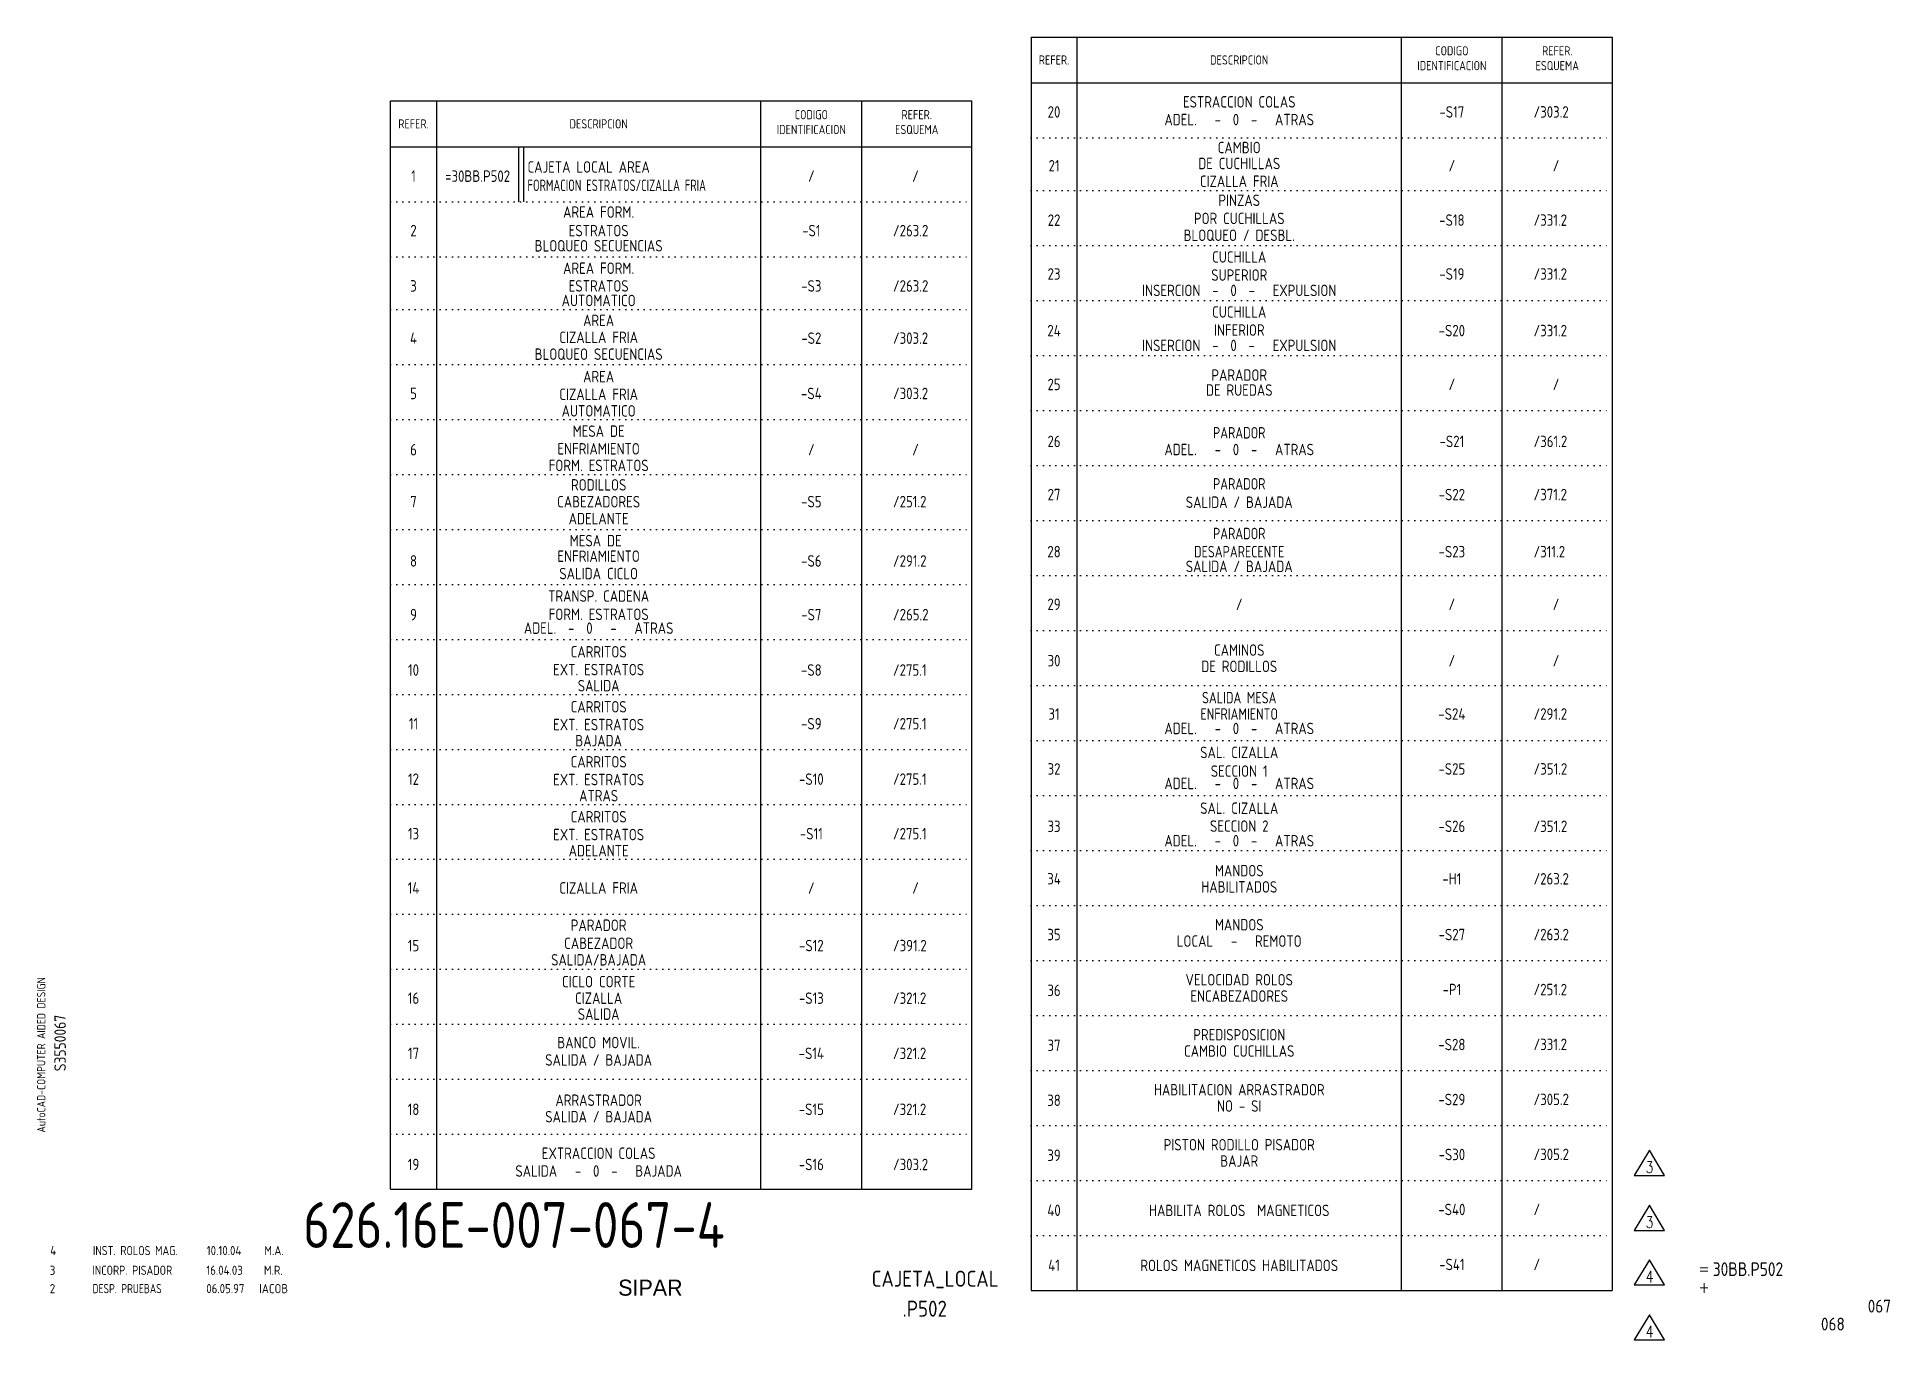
# Model space of a CAD drawing. Extents: x 10 to 414, y 4 to 288.
import ezdxf
from ezdxf.enums import TextEntityAlignment as Align

# ---------------------------------------------------------------- set-up
doc = ezdxf.new("R2010")
doc.units = 0
doc.header["$LTSCALE"] = 5
doc.header["$MEASUREMENT"] = 0
doc.linetypes.add('DOT', pattern=[0.25, 0, -0.25])
doc.layers.get('0').update_dxf_attribs({"linetype": 'CONTINUOUS'})
doc.layers.add('CART', color=7, linetype='CONTINUOUS')
doc.layers.add('TEXTO', color=7, linetype='CONTINUOUS')
doc.styles.add('DIN', font='DIN.shx', dxfattribs={"width": 0.85})
doc.styles.add('N', font='ROMANS', dxfattribs={"width": 0.85, "height": 3})
doc.styles.add('ROMANS', font='ROMANS.shx', dxfattribs={"width": 0.85, "height": 2.7})
doc.styles.add('X', font='UNIV.SHX', dxfattribs={"height": 3.5})

# ---------------------------------------------------------------- blocks, each defined once
blk = doc.blocks.new('REV2')
at = {"color": 3, "style": 'DIN'}
for s, width, p in [('2', 0.9, (12.45, 13.79)), ('DESP. PRUEBAS', 0.8, (21.76, 13.79)), ('06.05.97', 0.9, (46.59, 13.79)), ('IACOB', 0.9, (58.16, 13.79))]:
    blk.add_text(s, height=2, dxfattribs=dict(at, width=width)).set_placement(p)
blk = doc.blocks.new('REV.')
at = {"layer": 'TEXTO', "color": 4}
blk.add_lwpolyline([(-0.04, 3.69), (-3.37, -1.81), (3.29, -1.81)], close=True, dxfattribs=at)
at = {"layer": 'TEXTO', "style": 'ROMANS', "width": 0.8}
blk.add_attdef('REV.', text='', height=2.5, dxfattribs=at).set_placement((0, 0), align=Align.MIDDLE_CENTER)

msp = doc.modelspace()

# ---------------------------------------------------------------- linework, layer by layer
at = {"color": 3}
for p, q in [((226.58, 287.91), (226.58, 14.41)), ((226.58, 287.91), (353.39, 287.91)), ((236.58, 287.91), (236.58, 14.41)), ((307.39, 14.41), (307.39, 287.91)), ((329.39, 14.41), (329.39, 287.91)), ((353.39, 287.91), (353.39, 14.41)), ((226.58, 277.91), (353.39, 277.91)), ((86.81, 273.97), (213.62, 273.97)), ((86.81, 36.47), (86.81, 273.97)), ((96.81, 273.97), (96.81, 36.47)), ((167.62, 36.47), (167.62, 273.97)), ((189.62, 36.47), (189.62, 273.97)), ((213.62, 36.47), (213.62, 273.97)), ((86.81, 263.97), (213.62, 263.97)), ((226.58, 14.41), (353.39, 14.41))]:
    msp.add_line(p, q, dxfattribs=at)
for p, q in [((114.81, 251.97), (114.81, 263.97)), ((115.81, 263.97), (115.81, 251.97))]:
    msp.add_line(p, q)
at = {"linetype": 'DOT'}
for p, q in [((226.58, 265.91), (353.39, 265.91)), ((226.58, 254.41), (353.39, 254.41)), ((226.58, 242.41), (353.39, 242.41)), ((226.58, 230.41), (353.39, 230.41)), ((226.58, 218.41), (353.39, 218.41)), ((226.58, 206.41), (353.39, 206.41)), ((226.58, 194.41), (353.39, 194.41)), ((226.58, 182.41), (353.39, 182.41)), ((226.58, 170.41), (353.39, 170.41)), ((226.58, 146.41), (353.39, 146.41)), ((226.58, 134.41), (353.39, 134.41)), ((226.58, 122.41), (353.39, 122.41)), ((226.58, 110.41), (353.39, 110.41)), ((226.58, 98.41), (353.39, 98.41)), ((226.58, 86.41), (353.39, 86.41)), ((226.58, 74.41), (353.39, 74.41)), ((226.58, 62.41), (353.39, 62.41)), ((226.58, 50.41), (353.39, 50.41)), ((226.58, 38.41), (353.39, 38.41)), ((226.58, 26.41), (353.39, 26.41))]:
    msp.add_line(p, q, dxfattribs=at)
at = {"color": 7, "linetype": 'DOT'}
for p, q in [((86.81, 251.97), (213.62, 251.97)), ((86.81, 239.97), (213.62, 239.97)), ((86.81, 228.47), (213.62, 228.47)), ((86.81, 216.47), (213.62, 216.47)), ((86.81, 204.47), (213.62, 204.47)), ((86.81, 192.47), (213.62, 192.47)), ((86.81, 180.47), (213.62, 180.47)), ((86.81, 168.47), (213.62, 168.47)), ((226.58, 158.41), (353.39, 158.41)), ((86.81, 156.47), (213.62, 156.47)), ((86.81, 144.47), (213.62, 144.47)), ((86.81, 132.47), (213.62, 132.47)), ((86.81, 120.47), (213.62, 120.47)), ((86.81, 108.47), (213.62, 108.47)), ((86.81, 96.47), (213.62, 96.47)), ((86.81, 84.47), (213.62, 84.47)), ((86.81, 72.47), (213.62, 72.47)), ((86.81, 60.47), (213.62, 60.47)), ((86.81, 48.47), (213.62, 48.47))]:
    msp.add_line(p, q, dxfattribs=at)
at = {"color": 3, "linetype": 'Continuous'}
msp.add_line((86.81, 36.47), (213.62, 36.47), dxfattribs=at)

# ---------------------------------------------------------------- block references
for p, values in [((361.53, 41.28), {'REV.': '3'}), ((361.53, 29.28), {'REV.': '3'}), ((361.53, 17.4), {'REV.': '4'}), ((361.53, 5.4), {'REV.': '4'})]:
    msp.add_blockref('REV.', p).add_auto_attribs(values)
at = {"linetype": 'Continuous'}
msp.add_blockref('REV2', (0, 0), dxfattribs=at)

# ---------------------------------------------------------------- texts
at = {"style": 'DIN', "width": 0.85}
for s, p in [('REFER.', (231.58, 282.91)), ('DESCRIPCION', (271.99, 282.91)), ('REFER.', (91.81, 268.97)), ('DESCRIPCION', (132.21, 268.97))]:
    msp.add_text(s, height=2, dxfattribs=at).set_placement(p, align=Align.MIDDLE)
at = {"style": 'DIN'}
for s, height, width, p in [('CODIGO', 2, 0.85, (318.39, 283.91)), ('REFER.', 2, 0.85, (341.39, 283.91)), ('IDENTIFICACION', 2, 0.85, (318.39, 280.67)), ('ESQUEMA', 2, 0.85, (341.39, 280.67)), ('ESTRACCION COLAS', 2.5, 0.85, (271.99, 272.52)), ('CODIGO', 2, 0.85, (178.62, 269.97)), ('REFER.', 2, 0.85, (201.62, 269.97)), ('20', 2.5, 0.85, (231.58, 270.32)), ('ADEL.   -  0  -   ATRAS', 2.5, 0.85, (271.99, 268.65)), ('-S17', 2.5, 0.85, (318.39, 270.32)), ('IDENTIFICACION', 2, 0.85, (178.62, 266.73)), ('ESQUEMA', 2, 0.85, (201.62, 266.73)), ('CAMBIO', 2.5, 0.85, (271.99, 262.55)), ('1', 2.5, 0.85, (91.81, 256.31)), ('=30BB.P502', 2.5, 0.85, (105.81, 256.31)), ('/', 2.5, 0.85, (178.62, 256.31)), ('21', 2.5, 0.85, (231.58, 258.57)), ('DE CUCHILLAS', 2.5, 0.85, (271.99, 259.07)), ('/', 2.5, 0.85, (318.39, 258.57)), ('CIZALLA FRIA', 2.5, 0.85, (271.99, 255.19)), ('AREA FORM.', 2.5, 0.85, (132.21, 248.47)), ('PINZAS', 2.5, 0.85, (271.99, 251.04)), ('2', 2.5, 0.85, (91.81, 244.42)), ('ESTRATOS', 2.5, 0.85, (132.21, 244.42)), ('-S1', 2.5, 0.85, (178.62, 244.42)), ('22', 2.5, 0.85, (231.58, 246.71)), ('POR CUCHILLAS', 2.5, 0.85, (271.99, 247.08)), ('-S18', 2.5, 0.85, (318.39, 246.71)), ('BLOQUEO SECUENCIAS', 2.5, 0.85, (132.21, 241.11)), ('BLOQUEO / DESBL.', 2.5, 0.85, (271.99, 243.4)), ('AREA FORM.', 2.5, 0.85, (132.21, 236.21)), ('CUCHILLA', 2.5, 0.85, (271.99, 238.67)), ('3', 2.5, 0.85, (91.81, 232.35)), ('ESTRATOS', 2.5, 0.85, (132.21, 232.35)), ('-S3', 2.5, 0.85, (178.62, 232.35)), ('23', 2.5, 0.85, (231.58, 234.96)), ('SUPERIOR', 2.5, 0.85, (271.99, 234.72)), ('-S19', 2.5, 0.85, (318.39, 234.96)), ('AUTOMATICO', 2.5, 0.85, (132.21, 229.17)), ('INSERCION  -  0  -   EXPULSION', 2.5, 0.85, (271.99, 231.37)), ('AREA', 2.5, 0.85, (132.21, 224.82)), ('CUCHILLA', 2.5, 0.85, (271.99, 226.67)), ('4', 2.5, 0.85, (91.81, 220.95)), ('CIZALLA FRIA', 2.5, 0.85, (132.21, 221.14)), ('-S2', 2.5, 0.85, (178.62, 220.95)), ('24', 2.5, 0.85, (231.58, 222.6)), ('INFERIOR', 2.5, 0.85, (271.99, 222.72)), ('-S20', 2.5, 0.85, (318.39, 222.6)), ('BLOQUEO SECUENCIAS', 2.5, 0.85, (132.21, 217.46)), ('INSERCION  -  0  -   EXPULSION', 2.5, 0.85, (271.99, 219.37)), ('AREA', 2.5, 0.85, (132.21, 212.56)), ('PARADOR', 2.5, 0.85, (271.99, 212.89)), ('5', 2.5, 0.85, (91.81, 208.88)), ('CIZALLA FRIA', 2.5, 0.85, (132.21, 208.7)), ('-S4', 2.5, 0.85, (178.62, 208.88)), ('25', 2.5, 0.85, (231.58, 210.85)), ('DE RUEDAS', 2.5, 0.85, (271.99, 209.62)), ('/', 2.5, 0.85, (318.39, 210.85)), ('AUTOMATICO', 2.5, 0.85, (132.21, 205.08)), ('MESA DE', 2.5, 0.85, (132.21, 200.66)), ('PARADOR', 2.5, 0.8, (271.99, 200.3)), ('6', 2.5, 0.85, (91.81, 196.62)), ('ENFRIAMIENTO', 2.5, 0.85, (132.21, 196.8)), ('/', 2.5, 0.85, (178.62, 196.62)), ('26', 2.5, 0.85, (231.58, 198.42)), ('ADEL.   -  0  -   ATRAS', 2.5, 0.85, (271.99, 196.65)), ('-S21', 2.5, 0.85, (318.39, 198.42)), ('FORM. ESTRATOS', 2.5, 0.85, (132.21, 193.18)), ('RODILLOS', 2.5, 0.85, (132.21, 188.94)), ('PARADOR', 2.5, 0.8, (271.99, 189.16)), ('7', 2.5, 0.85, (91.81, 185.28)), ('CABEZADORES', 2.5, 0.85, (132.21, 185.26)), ('-S5', 2.5, 0.85, (178.62, 185.28)), ('27', 2.5, 0.85, (231.58, 186.82)), ('SALIDA / BAJADA', 2.5, 0.85, (271.99, 185.15)), ('-S22', 2.5, 0.85, (318.39, 186.82)), ('ADELANTE', 2.5, 0.85, (132.21, 181.57)), ('MESA DE ', 2.5, 0.85, (132.21, 176.76)), ('PARADOR', 2.5, 0.8, (271.99, 178.32)), ('8', 2.5, 0.85, (91.81, 172.34)), ('ENFRIAMIENTO', 2.5, 0.85, (132.21, 173.37)), ('-S6', 2.5, 0.85, (178.62, 172.34)), ('28', 2.5, 0.85, (231.58, 174.36)), ('DESAPARECENTE', 2.5, 0.8, (271.99, 174.36)), ('-S23', 2.5, 0.85, (318.39, 174.36)), ('SALIDA CICLO', 2.5, 0.85, (132.21, 169.58)), ('SALIDA / BAJADA', 2.5, 0.85, (271.99, 171.14)), ('TRANSP. CADENA', 2.5, 0.85, (132.21, 164.67)), ('9', 2.5, 0.85, (91.81, 160.62)), ('FORM. ESTRATOS', 2.5, 0.85, (132.21, 160.69)), ('-S7', 2.5, 0.85, (178.62, 160.62)), ('29', 2.5, 0.85, (231.58, 162.88)), ('/', 2.5, 0.85, (271.99, 162.88)), ('/', 2.5, 0.85, (318.39, 162.88)), ('ADEL.  -  0   -   ATRAS', 2.5, 0.85, (132.21, 157.67)), ('CARRITOS', 2.5, 0.85, (132.21, 152.51)), ('CAMINOS', 2.5, 0.85, (271.99, 152.88)), ('10', 2.5, 0.85, (91.81, 148.53)), ('EXT. ESTRATOS', 2.5, 0.85, (132.21, 148.62)), ('-S8', 2.5, 0.85, (178.62, 148.53)), ('30', 2.5, 0.85, (231.58, 150.57)), ('DE RODILLOS', 2.5, 0.85, (271.99, 149.33)), ('/', 2.5, 0.85, (318.39, 150.57)), ('SALIDA', 2.5, 0.85, (132.21, 145.11)), ('CARRITOS', 2.5, 0.85, (132.21, 140.51)), ('SALIDA MESA', 2.5, 0.8, (271.99, 142.5)), ('11', 2.5, 0.85, (91.81, 136.81)), ('EXT. ESTRATOS', 2.5, 0.85, (132.21, 136.62)), ('-S9', 2.5, 0.85, (178.62, 136.81)), ('31', 2.5, 0.85, (231.58, 138.94)), ('ADEL.   -  0  -   ATRAS', 2.5, 0.85, (271.99, 135.78)), ('ENFRIAMIENTO', 2.5, 0.8, (271.99, 138.94)), ('-S24', 2.5, 0.85, (318.39, 138.94)), ('BAJADA', 2.5, 0.85, (132.21, 133.11)), ('CARRITOS', 2.5, 0.85, (132.21, 128.51)), ('32', 2.5, 0.85, (231.58, 126.95)), ('SAL. CIZALLA', 2.5, 0.85, (271.99, 130.55)), ('-S25', 2.5, 0.85, (318.39, 126.95)), ('12', 2.5, 0.85, (91.81, 124.72)), ('EXT. ESTRATOS', 2.5, 0.85, (132.21, 124.62)), ('-S10', 2.5, 0.85, (178.62, 124.72)), ('ADEL.   -  0  -   ATRAS', 2.5, 0.85, (271.99, 123.78)), ('SECCION 1', 2.5, 0.85, (271.99, 126.47)), ('ATRAS', 2.5, 0.85, (132.21, 121.11)), ('CARRITOS', 2.5, 0.85, (132.21, 116.51)), ('SAL. CIZALLA', 2.5, 0.85, (271.99, 118.38)), ('13', 2.5, 0.85, (91.81, 112.81)), ('EXT. ESTRATOS', 2.5, 0.85, (132.21, 112.62)), ('-S11', 2.5, 0.85, (178.62, 112.81)), ('33', 2.5, 0.85, (231.58, 114.43)), ('ADEL.   -  0  -   ATRAS', 2.5, 0.85, (271.99, 111.28)), ('SECCION 2', 2.5, 0.85, (271.99, 114.47)), ('-S26', 2.5, 0.85, (318.39, 114.43)), ('ADELANTE', 2.5, 0.85, (132.21, 109.11)), ('34', 2.5, 0.85, (231.58, 102.97)), ('MANDOS', 2.5, 0.85, (271.99, 104.75)), ('-H1', 2.5, 0.85, (318.39, 102.97)), ('14', 2.5, 0.85, (91.81, 100.98)), ('CIZALLA FRIA', 2.5, 0.85, (132.21, 100.98)), ('/', 2.5, 0.85, (178.62, 100.98)), ('HABILITADOS', 2.5, 0.85, (271.99, 101.2)), ('PARADOR', 2.5, 0.85, (132.21, 92.84)), ('35', 2.5, 0.85, (231.58, 90.81)), ('MANDOS', 2.5, 0.85, (271.99, 92.94)), ('-S27', 2.5, 0.85, (318.39, 90.81)), ('15', 2.5, 0.85, (91.81, 88.4)), ('CABEZADOR', 2.5, 0.85, (132.21, 88.9)), ('-S12', 2.5, 0.85, (178.62, 88.4)), ('LOCAL   -   REMOTO', 2.5, 0.85, (271.99, 89.38)), ('SALIDA/BAJADA', 2.5, 0.85, (132.21, 85.29)), ('CICLO CORTE', 2.5, 0.85, (132.21, 80.53)), ('36', 2.5, 0.85, (231.58, 78.64)), ('VELOCIDAD ROLOS', 2.5, 0.85, (271.99, 80.94)), ('-P1', 2.5, 0.85, (318.39, 78.81)), ('16', 2.5, 0.85, (91.81, 76.92)), ('CIZALLA', 2.5, 0.85, (132.21, 76.92)), ('-S13', 2.5, 0.85, (178.62, 76.92)), ('ENCABEZADORES', 2.5, 0.85, (271.99, 77.38)), ('SALIDA', 2.5, 0.85, (132.21, 73.44)), ('BANCO MOVIL.', 2.5, 0.85, (132.21, 67.23)), ('37', 2.5, 0.85, (231.58, 66.64)), ('PREDISPOSICION', 2.5, 0.85, (271.99, 68.94)), ('-S28', 2.5, 0.85, (318.39, 66.81)), ('17', 2.5, 0.85, (91.81, 64.88)), ('SALIDA / BAJADA', 2.5, 0.85, (132.21, 63.44)), ('-S14', 2.5, 0.85, (178.62, 64.88)), ('CAMBIO CUCHILLAS', 2.5, 0.85, (271.99, 65.38)), ('ARRASTRADOR', 2.5, 0.85, (132.21, 54.66)), ('38', 2.5, 0.85, (231.58, 54.64)), ('HABILITACION ARRASTRADOR', 2.5, 0.85, (271.99, 56.94)), ('-S29', 2.5, 0.85, (318.39, 54.81)), ('18', 2.5, 0.85, (91.81, 52.67)), ('SALIDA / BAJADA', 2.5, 0.85, (132.21, 51.05)), ('-S15', 2.5, 0.85, (178.62, 52.67)), ('NO - SI', 2.5, 0.85, (271.99, 53.38)), ('EXTRACCION COLAS', 2.5, 0.85, (132.21, 43.08)), ('39', 2.5, 0.85, (231.58, 42.64)), ('PISTON RODILLO PISADOR', 2.5, 0.85, (271.99, 44.94)), ('-S30', 2.5, 0.85, (318.39, 42.81)), ('19', 2.5, 0.85, (91.81, 40.63)), ('SALIDA   -  0  -   BAJADA', 2.5, 0.85, (132.21, 39.21)), ('-S16', 2.5, 0.85, (178.62, 40.63)), ('BAJAR', 2.5, 0.85, (271.99, 41.38)), ('40', 2.5, 0.85, (231.58, 30.64)), ('HABILITA ROLOS  MAGNETICOS', 2.5, 0.85, (271.99, 30.6)), ('-S40', 2.5, 0.85, (318.39, 30.81)), ('41', 2.5, 0.85, (231.58, 18.64)), ('ROLOS MAGNETICOS HABILITADOS', 2.5, 0.85, (271.99, 18.6)), ('-S41', 2.5, 0.85, (318.39, 18.81))]:
    msp.add_text(s, height=height, dxfattribs=dict(at, width=width)).set_placement(p, align=Align.CENTER)
for s, width, p in [('/303.2', 0.85, (336.21, 270.32)), ('CAJETA LOCAL AREA', 0.85, (116.69, 258.31)), ('/', 0.85, (200.62, 256.31)), ('/', 0.85, (340.39, 258.57)), ('FORMACION ESTRATOS/CIZALLA FRIA', 0.7, (116.69, 254.31)), ('/263.2', 0.85, (196.43, 244.42)), ('/331.2', 0.85, (336.21, 246.71)), ('/263.2', 0.85, (196.43, 232.35)), ('/331.2', 0.85, (336.21, 234.96)), ('/303.2', 0.85, (196.43, 220.95)), ('/331.2', 0.85, (336.21, 222.6)), ('/303.2', 0.85, (196.43, 208.88)), ('/', 0.85, (340.39, 210.85)), ('/', 0.85, (200.62, 196.62)), ('/361.2', 0.85, (336.21, 198.42)), ('/251.2', 0.85, (196.43, 185.28)), ('/371.2', 0.85, (336.21, 186.82)), ('/291.2', 0.85, (196.43, 172.34)), ('/311.2', 0.85, (336.21, 174.36)), ('/265.2', 0.85, (196.43, 160.62)), ('/', 0.85, (340.39, 162.88)), ('/275.1', 0.85, (196.43, 148.53)), ('/', 0.85, (340.39, 150.57)), ('/275.1', 0.85, (196.43, 136.81)), ('/291.2', 0.85, (336.21, 138.94)), ('/351.2', 0.85, (336.21, 126.95)), ('/275.1', 0.85, (196.43, 124.72)), ('/275.1', 0.85, (196.43, 112.81)), ('/351.2', 0.85, (336.21, 114.43)), ('/263.2', 0.85, (336.21, 102.97)), ('/', 0.85, (200.62, 100.98)), ('/263.2', 0.85, (336.21, 90.81)), ('/391.2', 0.85, (196.43, 88.4)), ('/251.2', 0.85, (336.21, 78.81)), ('/321.2', 0.85, (196.43, 76.92)), ('/331.2', 0.85, (336.21, 66.84)), ('/321.2', 0.85, (196.43, 64.88)), ('/305.2', 0.85, (336.21, 54.84)), ('/321.2', 0.85, (196.43, 52.67)), ('/305.2', 0.85, (336.21, 42.84)), ('/303.2', 0.85, (196.43, 40.63)), ('/', 0.85, (336.21, 30.84)), ('/', 0.85, (336.21, 18.84))]:
    msp.add_text(s, height=2.5, dxfattribs=dict(at, width=width)).set_placement(p)
at = {"color": 3, "style": 'DIN'}
for s, width, p in [('4', 0.9, (12.54, 22.09)), ('INST. ROLOS MAG.', 0.85, (21.86, 22.09)), ('10.10.04', 0.9, (46.69, 22.09)), ('M.A.', 0.9, (59.26, 22.09)), ('3', 0.9, (12.45, 17.79)), ('INCORP. PISADOR', 0.85, (21.76, 17.79)), ('16.04.03', 0.9, (46.59, 17.79)), ('M.R.', 0.9, (59.16, 17.79))]:
    msp.add_text(s, height=2, dxfattribs=dict(at, width=width)).set_placement(p)
at = {"color": 2, "insert": (67.74, 33.67), "char_height": 10, "width": 111.0411, "attachment_point": 1, "style": 'DIN'}
msp.add_mtext('626.16E-007-067-4', dxfattribs=at)
at = {"layer": 'CART', "color": 1, "style": 'DIN', "width": 0.9}
msp.add_text('AutoCAD-COMPUTER AIDED DESIGN', height=1.8, rotation=90, dxfattribs=at).set_placement((11.47, 48.84))
at = {"layer": 'CART', "color": 3, "style": 'N', "width": 0.85}
for s, p in [('=', (372.24, 17.91)), ('+', (372.24, 13.87))]:
    msp.add_text(s, height=2.5, dxfattribs=at).set_placement(p)
at = {"layer": 'CART', "color": 3, "style": 'DIN', "width": 0.9, "flags": 1}
msp.add_attdef('S3550067', text='', height=2.5, rotation=90, dxfattribs=at).set_placement((15.95, 68.38), align=Align.CENTER)
at = {"layer": 'CART', "color": 3, "style": 'DIN', "width": 0.85}
msp.add_attdef('30BB.P502', text='', height=3, dxfattribs=at).set_placement((375.33, 16.63), align=Align.BOTTOM_LEFT)
at = {"layer": 'CART', "color": 6, "style": 'X', "flags": 1}
msp.add_attdef('SIPAR', text='', height=3.5, dxfattribs=at).set_placement((143.5, 15), align=Align.MIDDLE)
at = {"layer": 'CART', "color": 2, "style": 'DIN', "width": 0.9, "flags": 1}
for tag, p in [('CAJETA_LOCAL', (205.63, 16.79)), ('.P502', (203.38, 10.41))]:
    msp.add_attdef(tag, text='', height=3.5, dxfattribs=at).set_placement(p, align=Align.MIDDLE)
msp.add_attdef('067', text='', height=2.8, dxfattribs=at).set_placement((414.2, 9.56), align=Align.RIGHT)
at = {"layer": 'CART', "color": 7, "style": 'DIN', "width": 0.9, "flags": 1}
msp.add_attdef('068', (398.93, 5.65), '', height=2.8, dxfattribs=at)

doc.saveas('drawing.dxf')
